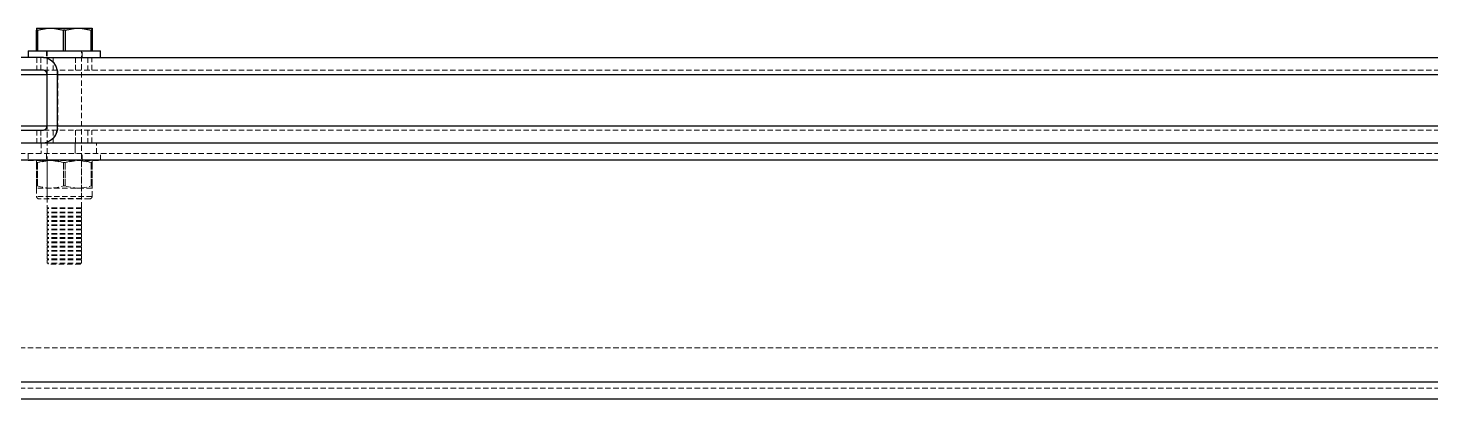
# Model space of a CAD drawing. Header units: millimetres. Extents: x -116399 to 112199, y -90759 to -31335.
# Drawn here: x -12575 to -12246.4, y -76757.8 to -76670.9 of the extents above; entities that cross this region are included whole.
import ezdxf

# ---------------------------------------------------------------- set-up
doc = ezdxf.new("R2010")
doc.units = ezdxf.units.MM
doc.linetypes.add('HIDDEN', pattern=[1.905, 1.27, -0.635])

msp = doc.modelspace()

# ---------------------------------------------------------------- linework, layer by layer
at = {"color": 7, "linetype": 'Continuous', "lineweight": 25}
for p, q in [((-12573.021, -76670.895), (-12573.024, -76671.395)), ((-12573.024, -76676.195), (-12573.024, -76671.395)), ((-12573.019, -76670.895), (-12573.022, -76671.395)), ((-12572.836, -76671.395), (-12573.022, -76671.395)), ((-12573.022, -76676.195), (-12573.022, -76671.395)), ((-12573.019, -76670.895), (-12570.35, -76670.895)), ((-12572.836, -76671.395), (-12570.35, -76670.895)), ((-12572.836, -76671.395), (-12572.836, -76676.195)), ((-12570.35, -76670.895), (-12569.198, -76670.895)), ((-12569.198, -76670.895), (-12566.713, -76671.395)), ((-12569.198, -76670.895), (-12563.851, -76670.895)), ((-12566.339, -76671.395), (-12566.713, -76671.395)), ((-12566.713, -76676.195), (-12566.713, -76671.395)), ((-12566.339, -76671.395), (-12563.851, -76670.895)), ((-12566.339, -76671.395), (-12566.339, -76676.195)), ((-12563.851, -76670.895), (-12562.698, -76670.895)), ((-12562.698, -76670.895), (-12560.209, -76671.395)), ((-12562.698, -76670.895), (-12560.019, -76670.895)), ((-12560.209, -76676.195), (-12560.209, -76671.395)), ((-12560.022, -76671.395), (-12560.209, -76671.395)), ((-12560.022, -76671.395), (-12560.019, -76670.895)), ((-12560.022, -76671.395), (-12560.022, -76676.195)), ((-12560.019, -76670.895), (-12560.018, -76670.895)), ((-12560.018, -76670.895), (-12560.015, -76671.395)), ((-12560.015, -76676.195), (-12560.015, -76671.395)), ((-12571.377, -76677.795), (-12605.633, -76677.795)), ((-12575.02, -76676.195), (-12575.018, -76676.195)), ((-12575.018, -76676.195), (-12575.018, -76677.795)), ((-12575.018, -76676.195), (-12558.018, -76676.195)), ((-12571.377, -76677.795), (-10719.873, -76677.795)), ((-12558.018, -76677.795), (-12558.018, -76676.195)), ((-12571.377, -76680.795), (-12605.633, -76680.795)), ((-12606.449, -76681.795), (-12570.561, -76681.795)), ((-12570.561, -76693.795), (-12570.561, -76681.795)), ((-12568.115, -76693.795), (-12568.115, -76681.795)), ((-12568.115, -76681.795), (-10716.61, -76681.795)), ((-12606.449, -76693.795), (-12570.561, -76693.795)), ((-12568.115, -76693.795), (-10716.61, -76693.795)), ((-12605.633, -76694.795), (-12571.377, -76694.795)), ((-12592.67, -76697.795), (-12571.377, -76697.795)), ((-12571.377, -76697.795), (-12560.662, -76697.795)), ((-12560.662, -76697.795), (-10502.965, -76697.795)), ((-12717.965, -76701.795), (-10502.965, -76701.795)), ((-12717.965, -76753.795), (-10502.965, -76753.795)), ((-12717.965, -76757.795), (-10502.965, -76757.795))]:
    msp.add_line(p, q, dxfattribs=at)
at = {"color": 7, "linetype": 'HIDDEN', "lineweight": 18}
for p, q in [((-12573.015, -76671.395), (-12573.018, -76670.895)), ((-12573.017, -76671.395), (-12573.017, -76676.195)), ((-12573.015, -76671.395), (-12573.015, -76676.195)), ((-12572.838, -76671.395), (-12570.352, -76670.895)), ((-12572.838, -76671.395), (-12572.838, -76676.195)), ((-12570.341, -76670.895), (-12572.83, -76671.395)), ((-12572.83, -76676.195), (-12572.83, -76671.395)), ((-12570.339, -76670.895), (-12572.827, -76671.395)), ((-12572.827, -76676.195), (-12572.827, -76671.395)), ((-12569.2, -76670.895), (-12566.715, -76671.395)), ((-12566.7, -76671.395), (-12569.188, -76670.895)), ((-12566.697, -76671.395), (-12569.186, -76670.895)), ((-12566.715, -76676.195), (-12566.715, -76671.395)), ((-12566.7, -76671.395), (-12566.7, -76676.195)), ((-12566.697, -76671.395), (-12566.697, -76676.195)), ((-12566.341, -76671.395), (-12563.853, -76670.895)), ((-12566.341, -76671.395), (-12566.341, -76676.195)), ((-12563.841, -76670.895), (-12566.326, -76671.395)), ((-12566.326, -76676.195), (-12566.326, -76671.395)), ((-12563.838, -76670.895), (-12566.324, -76671.395)), ((-12566.324, -76676.195), (-12566.324, -76671.395)), ((-12562.7, -76670.895), (-12560.211, -76671.395)), ((-12560.203, -76671.395), (-12562.689, -76670.895)), ((-12560.201, -76671.395), (-12562.686, -76670.895)), ((-12560.211, -76676.195), (-12560.211, -76671.395)), ((-12560.203, -76671.395), (-12560.203, -76676.195)), ((-12560.201, -76671.395), (-12560.201, -76676.195)), ((-12560.024, -76671.395), (-12560.021, -76670.895)), ((-12560.024, -76671.395), (-12560.024, -76676.195)), ((-12560.017, -76676.195), (-12560.017, -76671.395)), ((-12572.965, -76677.795), (-12572.965, -76680.795)), ((-12572.046, -76680.795), (-12572.046, -76677.795)), ((-12572.043, -76677.795), (-12572.043, -76680.795)), ((-12570.72, -76676.195), (-12570.72, -76677.795)), ((-12570.718, -76676.195), (-12570.718, -76677.795)), ((-12570.52, -76676.195), (-12570.52, -76712.995)), ((-12570.518, -76676.195), (-12570.518, -76712.995)), ((-12569.157, -76677.795), (-12569.157, -76680.795)), ((-12569.15, -76677.795), (-12569.15, -76680.795)), ((-12563.887, -76680.795), (-12563.887, -76677.795)), ((-12563.884, -76677.795), (-12563.884, -76680.795)), ((-12562.52, -76712.995), (-12562.52, -76676.195)), ((-12562.518, -76712.995), (-12562.518, -76676.195)), ((-12562.32, -76677.795), (-12562.32, -76676.195)), ((-12562.318, -76677.795), (-12562.318, -76676.195)), ((-12560.995, -76677.795), (-12560.995, -76680.795)), ((-12560.994, -76677.795), (-12560.994, -76680.795)), ((-12560.076, -76680.795), (-12560.076, -76677.795)), ((-12560.072, -76680.795), (-12560.072, -76677.795)), ((-12558.02, -76677.795), (-12558.02, -76676.195)), ((-12571.377, -76680.795), (-10719.873, -76680.795)), ((-12608.895, -76681.795), (-10757.391, -76681.795)), ((-12608.88, -76681.795), (-10760.078, -76681.795)), ((-12606.432, -76681.795), (-10757.629, -76681.795)), ((-12570.561, -76681.795), (-10719.057, -76681.795)), ((-12570.561, -76681.795), (-10754.944, -76681.795)), ((-12570.518, -76681.795), (-10721.716, -76681.795)), ((-12570.518, -76681.795), (-12570.518, -76693.795)), ((-12568.07, -76681.795), (-10719.267, -76681.795)), ((-12568.07, -76681.795), (-12568.07, -76693.795)), ((-12608.895, -76693.795), (-10757.391, -76693.795)), ((-12608.88, -76693.795), (-10760.078, -76693.795)), ((-12606.432, -76693.795), (-10757.629, -76693.795)), ((-12570.561, -76693.795), (-10719.057, -76693.795)), ((-12570.561, -76693.795), (-10754.944, -76693.795)), ((-12570.518, -76693.795), (-10721.716, -76693.795)), ((-12568.07, -76693.795), (-10719.267, -76693.795)), ((-12572.965, -76694.795), (-12572.965, -76697.795)), ((-12572.046, -76697.795), (-12572.046, -76694.795)), ((-12572.043, -76694.795), (-12572.043, -76697.795)), ((-12571.377, -76694.795), (-10719.873, -76694.795)), ((-12569.157, -76694.795), (-12569.157, -76697.795)), ((-12569.15, -76694.795), (-12569.15, -76697.795)), ((-12563.887, -76697.795), (-12563.887, -76694.795)), ((-12563.884, -76694.795), (-12563.884, -76697.795)), ((-12560.995, -76694.795), (-12560.995, -76697.795)), ((-12560.994, -76694.795), (-12560.994, -76697.795)), ((-12560.076, -76697.795), (-12560.076, -76694.795)), ((-12560.072, -76697.795), (-12560.072, -76694.795)), ((-12717.965, -76700.295), (-10502.965, -76700.295)), ((-12575.018, -76700.295), (-12575.018, -76701.895)), ((-12571.965, -76697.795), (-12571.965, -76700.295)), ((-12571.965, -76697.795), (-12571.965, -76700.295)), ((-12570.72, -76700.295), (-12570.72, -76701.895)), ((-12570.718, -76700.295), (-12570.718, -76701.895)), ((-12563.965, -76700.295), (-12563.965, -76697.795)), ((-12563.965, -76697.795), (-12563.965, -76700.295)), ((-12562.32, -76701.895), (-12562.32, -76700.295)), ((-12562.318, -76701.895), (-12562.318, -76700.295)), ((-12558.965, -76700.295), (-12558.965, -76697.795)), ((-12558.02, -76701.895), (-12558.02, -76700.295)), ((-12558.018, -76701.895), (-12558.018, -76700.295)), ((-12717.965, -76701.795), (-10502.965, -76701.795)), ((-12717.965, -76701.795), (-10502.965, -76701.795)), ((-12717.965, -76701.795), (-10502.965, -76701.795)), ((-12575.02, -76701.895), (-12575.018, -76701.895)), ((-12575.018, -76701.895), (-12558.018, -76701.895)), ((-12573.024, -76707.876), (-12573.024, -76702.415)), ((-12572.816, -76702.415), (-12573.022, -76702.415)), ((-12573.022, -76707.876), (-12573.022, -76702.415)), ((-12573.01, -76701.895), (-12573.02, -76701.902)), ((-12573.007, -76701.895), (-12573.018, -76701.902)), ((-12573.017, -76702.415), (-12573.017, -76707.876)), ((-12573.015, -76702.415), (-12572.808, -76702.415)), ((-12573.015, -76702.415), (-12573.015, -76707.876)), ((-12572.818, -76702.415), (-12572.818, -76707.876)), ((-12572.816, -76702.415), (-12572.816, -76707.876)), ((-12570.486, -76701.973), (-12572.81, -76702.415)), ((-12572.81, -76707.876), (-12572.81, -76702.415)), ((-12572.808, -76707.876), (-12572.808, -76702.415)), ((-12570.52, -76701.895), (-12570.52, -76710.795)), ((-12570.518, -76701.895), (-12570.518, -76710.795)), ((-12569.059, -76701.973), (-12566.735, -76702.415)), ((-12566.735, -76707.876), (-12566.735, -76702.415)), ((-12566.32, -76702.415), (-12566.733, -76702.415)), ((-12566.733, -76707.876), (-12566.733, -76702.415)), ((-12566.719, -76702.415), (-12566.719, -76707.876)), ((-12566.717, -76702.415), (-12566.304, -76702.415)), ((-12566.717, -76702.415), (-12566.717, -76707.876)), ((-12566.322, -76702.415), (-12566.322, -76707.876)), ((-12566.32, -76702.415), (-12566.32, -76707.876)), ((-12563.984, -76701.973), (-12566.306, -76702.415)), ((-12566.306, -76707.876), (-12566.306, -76702.415)), ((-12566.304, -76707.876), (-12566.304, -76702.415)), ((-12562.557, -76701.973), (-12560.231, -76702.415)), ((-12562.52, -76710.795), (-12562.52, -76701.895)), ((-12562.518, -76710.795), (-12562.518, -76701.895)), ((-12560.231, -76707.876), (-12560.231, -76702.415)), ((-12560.022, -76702.415), (-12560.229, -76702.415)), ((-12560.229, -76707.876), (-12560.229, -76702.415)), ((-12560.223, -76702.415), (-12560.223, -76707.876)), ((-12560.221, -76702.415), (-12560.015, -76702.415)), ((-12560.221, -76702.415), (-12560.221, -76707.876)), ((-12560.02, -76701.902), (-12560.031, -76701.895)), ((-12560.018, -76701.902), (-12560.029, -76701.895)), ((-12560.024, -76702.415), (-12560.02, -76701.902)), ((-12560.024, -76702.415), (-12560.024, -76707.876)), ((-12560.022, -76702.415), (-12560.022, -76707.876)), ((-12560.017, -76707.876), (-12560.017, -76702.415)), ((-12560.015, -76707.876), (-12560.015, -76702.415)), ((-12573.024, -76707.876), (-12573.02, -76708.389)), ((-12572.816, -76707.876), (-12573.022, -76707.876)), ((-12573.02, -76708.389), (-12573.01, -76708.395)), ((-12573.018, -76708.389), (-12573.007, -76708.395)), ((-12573.007, -76708.395), (-12573.01, -76708.395)), ((-12573.01, -76708.395), (-12573.01, -76710.395)), ((-12560.031, -76710.395), (-12573.01, -76710.395)), ((-12560.029, -76708.395), (-12573.007, -76708.395)), ((-12573.007, -76708.395), (-12573.007, -76710.395)), ((-12560.029, -76710.395), (-12573.007, -76710.395)), ((-12570.52, -76710.795), (-12570.62, -76710.895)), ((-12570.518, -76710.795), (-12570.618, -76710.895)), ((-12570.518, -76710.795), (-12570.52, -76710.795)), ((-12562.518, -76710.795), (-12570.518, -76710.795)), ((-12566.32, -76707.876), (-12566.733, -76707.876)), ((-12562.42, -76710.895), (-12562.52, -76710.795)), ((-12562.418, -76710.895), (-12562.518, -76710.795)), ((-12560.022, -76707.876), (-12560.229, -76707.876)), ((-12560.031, -76708.395), (-12560.02, -76708.389)), ((-12560.031, -76710.395), (-12560.031, -76708.395)), ((-12560.029, -76708.395), (-12560.018, -76708.389)), ((-12560.029, -76710.395), (-12560.029, -76708.395)), ((-12560.017, -76707.876), (-12560.018, -76708.029)), ((-12560.015, -76707.876), (-12560.016, -76708.028)), ((-12572.507, -76710.895), (-12572.51, -76710.895)), ((-12560.529, -76710.895), (-12572.507, -76710.895)), ((-12570.518, -76712.995), (-12570.52, -76712.995)), ((-12570.518, -76713.195), (-12570.52, -76713.195)), ((-12570.52, -76713.195), (-12570.52, -76713.995)), ((-12570.518, -76713.995), (-12570.52, -76713.995)), ((-12562.518, -76712.995), (-12570.518, -76712.995)), ((-12562.518, -76713.195), (-12570.518, -76713.195)), ((-12570.518, -76713.195), (-12570.518, -76713.995)), ((-12562.518, -76713.995), (-12570.518, -76713.995)), ((-12570.32, -76712.995), (-12570.32, -76713.195)), ((-12570.32, -76713.995), (-12570.32, -76714.195)), ((-12570.318, -76712.995), (-12570.318, -76713.195)), ((-12570.318, -76713.995), (-12570.318, -76714.195)), ((-12562.72, -76713.195), (-12562.72, -76712.995)), ((-12562.72, -76714.195), (-12562.72, -76713.995)), ((-12562.718, -76713.195), (-12562.718, -76712.995)), ((-12562.718, -76714.195), (-12562.718, -76713.995)), ((-12562.52, -76713.995), (-12562.52, -76713.195)), ((-12562.518, -76713.995), (-12562.518, -76713.195)), ((-12570.518, -76714.195), (-12570.52, -76714.195)), ((-12570.52, -76714.195), (-12570.52, -76714.995)), ((-12570.518, -76714.995), (-12570.52, -76714.995)), ((-12570.518, -76715.195), (-12570.52, -76715.195)), ((-12570.52, -76715.195), (-12570.52, -76715.995)), ((-12570.518, -76715.995), (-12570.52, -76715.995)), ((-12570.518, -76716.195), (-12570.52, -76716.195)), ((-12570.52, -76716.195), (-12570.52, -76716.995)), ((-12570.518, -76716.995), (-12570.52, -76716.995)), ((-12570.518, -76717.195), (-12570.52, -76717.195)), ((-12570.52, -76717.195), (-12570.52, -76717.995)), ((-12562.518, -76714.195), (-12570.518, -76714.195)), ((-12570.518, -76714.195), (-12570.518, -76714.995)), ((-12562.518, -76714.995), (-12570.518, -76714.995)), ((-12562.518, -76715.195), (-12570.518, -76715.195)), ((-12570.518, -76715.195), (-12570.518, -76715.995)), ((-12562.518, -76715.995), (-12570.518, -76715.995)), ((-12562.518, -76716.195), (-12570.518, -76716.195)), ((-12570.518, -76716.195), (-12570.518, -76716.995)), ((-12562.518, -76716.995), (-12570.518, -76716.995)), ((-12562.518, -76717.195), (-12570.518, -76717.195)), ((-12570.518, -76717.195), (-12570.518, -76717.995)), ((-12570.32, -76714.995), (-12570.32, -76715.195)), ((-12570.32, -76715.995), (-12570.32, -76716.195)), ((-12570.32, -76716.995), (-12570.32, -76717.195)), ((-12570.318, -76714.995), (-12570.318, -76715.195)), ((-12570.318, -76715.995), (-12570.318, -76716.195)), ((-12570.318, -76716.995), (-12570.318, -76717.195)), ((-12562.72, -76715.195), (-12562.72, -76714.995)), ((-12562.72, -76716.195), (-12562.72, -76715.995)), ((-12562.72, -76717.195), (-12562.72, -76716.995)), ((-12562.718, -76715.195), (-12562.718, -76714.995)), ((-12562.718, -76716.195), (-12562.718, -76715.995)), ((-12562.718, -76717.195), (-12562.718, -76716.995)), ((-12562.52, -76714.995), (-12562.52, -76714.195)), ((-12562.52, -76715.995), (-12562.52, -76715.195)), ((-12562.52, -76716.995), (-12562.52, -76716.195)), ((-12562.52, -76717.995), (-12562.52, -76717.195)), ((-12562.518, -76714.995), (-12562.518, -76714.195)), ((-12562.518, -76715.995), (-12562.518, -76715.195)), ((-12562.518, -76716.995), (-12562.518, -76716.195)), ((-12562.518, -76717.995), (-12562.518, -76717.195)), ((-12570.518, -76717.995), (-12570.52, -76717.995)), ((-12570.518, -76718.195), (-12570.52, -76718.195)), ((-12570.52, -76718.195), (-12570.52, -76718.995)), ((-12570.518, -76718.995), (-12570.52, -76718.995)), ((-12570.518, -76719.195), (-12570.52, -76719.195)), ((-12570.52, -76719.195), (-12570.52, -76719.995)), ((-12570.518, -76719.995), (-12570.52, -76719.995)), ((-12570.518, -76720.195), (-12570.52, -76720.195)), ((-12570.52, -76720.195), (-12570.52, -76720.995)), ((-12562.518, -76717.995), (-12570.518, -76717.995)), ((-12562.518, -76718.195), (-12570.518, -76718.195)), ((-12570.518, -76718.195), (-12570.518, -76718.995)), ((-12562.518, -76718.995), (-12570.518, -76718.995)), ((-12562.518, -76719.195), (-12570.518, -76719.195)), ((-12570.518, -76719.195), (-12570.518, -76719.995)), ((-12562.518, -76719.995), (-12570.518, -76719.995)), ((-12562.518, -76720.195), (-12570.518, -76720.195)), ((-12570.518, -76720.195), (-12570.518, -76720.995)), ((-12570.32, -76717.995), (-12570.32, -76718.195)), ((-12570.32, -76718.995), (-12570.32, -76719.195)), ((-12570.32, -76719.995), (-12570.32, -76720.195)), ((-12570.318, -76717.995), (-12570.318, -76718.195)), ((-12570.318, -76718.995), (-12570.318, -76719.195)), ((-12570.318, -76719.995), (-12570.318, -76720.195)), ((-12562.72, -76718.195), (-12562.72, -76717.995)), ((-12562.72, -76719.195), (-12562.72, -76718.995)), ((-12562.72, -76720.195), (-12562.72, -76719.995)), ((-12562.718, -76718.195), (-12562.718, -76717.995)), ((-12562.718, -76719.195), (-12562.718, -76718.995)), ((-12562.718, -76720.195), (-12562.718, -76719.995)), ((-12562.52, -76718.995), (-12562.52, -76718.195)), ((-12562.52, -76719.995), (-12562.52, -76719.195)), ((-12562.52, -76720.995), (-12562.52, -76720.195)), ((-12562.518, -76718.995), (-12562.518, -76718.195)), ((-12562.518, -76719.995), (-12562.518, -76719.195)), ((-12562.518, -76720.995), (-12562.518, -76720.195)), ((-12570.518, -76720.995), (-12570.52, -76720.995)), ((-12570.518, -76721.195), (-12570.52, -76721.195)), ((-12570.52, -76721.195), (-12570.52, -76721.995)), ((-12570.518, -76721.995), (-12570.52, -76721.995)), ((-12570.518, -76722.195), (-12570.52, -76722.195)), ((-12570.52, -76722.195), (-12570.52, -76722.995)), ((-12570.518, -76722.995), (-12570.52, -76722.995)), ((-12570.518, -76723.195), (-12570.52, -76723.195)), ((-12570.52, -76723.195), (-12570.52, -76723.995)), ((-12570.518, -76723.995), (-12570.52, -76723.995)), ((-12562.518, -76720.995), (-12570.518, -76720.995)), ((-12562.518, -76721.195), (-12570.518, -76721.195)), ((-12570.518, -76721.195), (-12570.518, -76721.995)), ((-12562.518, -76721.995), (-12570.518, -76721.995)), ((-12562.518, -76722.195), (-12570.518, -76722.195)), ((-12570.518, -76722.195), (-12570.518, -76722.995)), ((-12562.518, -76722.995), (-12570.518, -76722.995)), ((-12562.518, -76723.195), (-12570.518, -76723.195)), ((-12570.518, -76723.195), (-12570.518, -76723.995)), ((-12562.518, -76723.995), (-12570.518, -76723.995)), ((-12570.32, -76720.995), (-12570.32, -76721.195)), ((-12570.32, -76721.995), (-12570.32, -76722.195)), ((-12570.32, -76722.995), (-12570.32, -76723.195)), ((-12570.32, -76723.995), (-12570.32, -76724.195)), ((-12570.318, -76720.995), (-12570.318, -76721.195)), ((-12570.318, -76721.995), (-12570.318, -76722.195)), ((-12570.318, -76722.995), (-12570.318, -76723.195)), ((-12570.318, -76723.995), (-12570.318, -76724.195)), ((-12562.72, -76721.195), (-12562.72, -76720.995)), ((-12562.72, -76722.195), (-12562.72, -76721.995)), ((-12562.72, -76723.195), (-12562.72, -76722.995)), ((-12562.72, -76724.195), (-12562.72, -76723.995)), ((-12562.718, -76721.195), (-12562.718, -76720.995)), ((-12562.718, -76722.195), (-12562.718, -76721.995)), ((-12562.718, -76723.195), (-12562.718, -76722.995)), ((-12562.718, -76724.195), (-12562.718, -76723.995)), ((-12562.52, -76721.995), (-12562.52, -76721.195)), ((-12562.52, -76722.995), (-12562.52, -76722.195)), ((-12562.52, -76723.995), (-12562.52, -76723.195)), ((-12562.518, -76721.995), (-12562.518, -76721.195)), ((-12562.518, -76722.995), (-12562.518, -76722.195)), ((-12562.518, -76723.995), (-12562.518, -76723.195)), ((-12570.518, -76724.195), (-12570.52, -76724.195)), ((-12570.52, -76724.195), (-12570.52, -76724.995)), ((-12570.518, -76724.995), (-12570.52, -76724.995)), ((-12570.518, -76725.195), (-12570.52, -76725.195)), ((-12570.52, -76725.195), (-12570.52, -76725.995)), ((-12570.518, -76725.995), (-12570.52, -76725.995)), ((-12562.518, -76724.195), (-12570.518, -76724.195)), ((-12570.518, -76724.195), (-12570.518, -76724.995)), ((-12562.518, -76724.995), (-12570.518, -76724.995)), ((-12562.518, -76725.195), (-12570.518, -76725.195)), ((-12570.518, -76725.195), (-12570.518, -76725.995)), ((-12562.518, -76725.995), (-12570.518, -76725.995)), ((-12570.32, -76724.995), (-12570.32, -76725.195)), ((-12570.32, -76725.995), (-12570.32, -76726.195)), ((-12570.318, -76726.195), (-12570.32, -76726.195)), ((-12570.318, -76724.995), (-12570.318, -76725.195)), ((-12570.318, -76725.995), (-12570.318, -76726.195)), ((-12562.718, -76726.195), (-12570.318, -76726.195)), ((-12562.72, -76725.195), (-12562.72, -76724.995)), ((-12562.72, -76726.195), (-12562.72, -76725.995)), ((-12562.718, -76725.195), (-12562.718, -76724.995)), ((-12562.718, -76726.195), (-12562.718, -76725.995)), ((-12562.52, -76724.995), (-12562.52, -76724.195)), ((-12562.52, -76725.995), (-12562.52, -76725.195)), ((-12562.518, -76724.995), (-12562.518, -76724.195)), ((-12562.518, -76725.995), (-12562.518, -76725.195)), ((-12717.965, -76745.795), (-10502.965, -76745.795)), ((-12717.965, -76753.795), (-10502.965, -76753.795)), ((-12717.965, -76753.795), (-10502.965, -76753.795)), ((-12717.965, -76753.795), (-10502.965, -76753.795)), ((-12717.965, -76753.795), (-10502.965, -76753.795)), ((-12717.965, -76753.795), (-10502.965, -76753.795)), ((-12717.965, -76753.795), (-10502.965, -76753.795)), ((-12717.965, -76753.795), (-10502.965, -76753.795)), ((-12717.965, -76755.295), (-10502.965, -76755.295))]:
    msp.add_line(p, q, dxfattribs=at)
at = {"color": 7, "linetype": 'HIDDEN', "lineweight": 18, "flags": 128}
for points in [[(-12573.017, -76702.415), (-12573.021, -76701.902), (-12573.024, -76702.415)], [(-12573.015, -76702.415), (-12573.018, -76701.902), (-12573.022, -76702.415)], [(-12572.818, -76702.415), (-12571.137, -76702.01), (-12570.482, -76701.973)], [(-12566.719, -76702.415), (-12568.402, -76702.01), (-12569.055, -76701.973)], [(-12566.322, -76702.415), (-12564.639, -76702.01), (-12563.98, -76701.973)], [(-12560.223, -76702.415), (-12561.904, -76702.01), (-12562.553, -76701.973)], [(-12560.022, -76702.415), (-12560.018, -76701.902), (-12560.015, -76702.415)], [(-12573.022, -76707.876), (-12573.018, -76708.389), (-12573.015, -76707.876)], [(-12560.02, -76708.378), (-12560.021, -76708.389), (-12560.024, -76707.876)], [(-12560.018, -76708.378), (-12560.018, -76708.389), (-12560.022, -76707.876)]]:
    msp.add_lwpolyline(points, dxfattribs=at)
at = {"color": 7, "linetype": 'Continuous', "lineweight": 25}
for centre, radius, start, end in [((-12571.788, -76681.461), 3.688, 354.79209, 83.6103), ((-12571.48, -76681.712), 0.922, 354.79209, 83.6103), ((-12571.788, -76694.13), 3.688, 276.3897, 5.20791), ((-12571.48, -76693.879), 0.922, 276.3897, 5.20791)]:
    msp.add_arc(centre, radius, start, end, dxfattribs=at)
at = {"color": 7, "linetype": 'HIDDEN', "lineweight": 18}
for centre, radius, start, end in [((-12571.744, -76681.462), 3.689, 354.80846, 83.63509), ((-12571.437, -76681.712), 0.922, 354.80846, 83.63509), ((-12571.744, -76694.129), 3.689, 276.36491, 5.19154), ((-12571.437, -76693.879), 0.922, 276.36491, 5.19154), ((-12569.774, -76711.264), 9.357, 71.03151, 108.96849), ((-12569.762, -76711.286), 9.379, 71.05415, 108.94585), ((-12563.274, -76711.286), 9.379, 71.05415, 108.94585), ((-12563.262, -76711.264), 9.357, 71.03151, 108.96849), ((-12572.51, -76710.395), 0.5, 180, 270), ((-12572.507, -76710.395), 0.5, 180, 270), ((-12569.776, -76699.027), 9.357, 251.03167, 288.96833), ((-12569.774, -76699.027), 9.357, 251.03151, 288.96849), ((-12563.276, -76699.005), 9.379, 251.05399, 288.94601), ((-12563.274, -76699.005), 9.379, 251.05415, 288.94585), ((-12560.531, -76710.395), 0.5, 270, 0), ((-12560.529, -76710.395), 0.5, 270, 0)]:
    msp.add_arc(centre, radius, start, end, dxfattribs=at)

doc.saveas('drawing.dxf')
